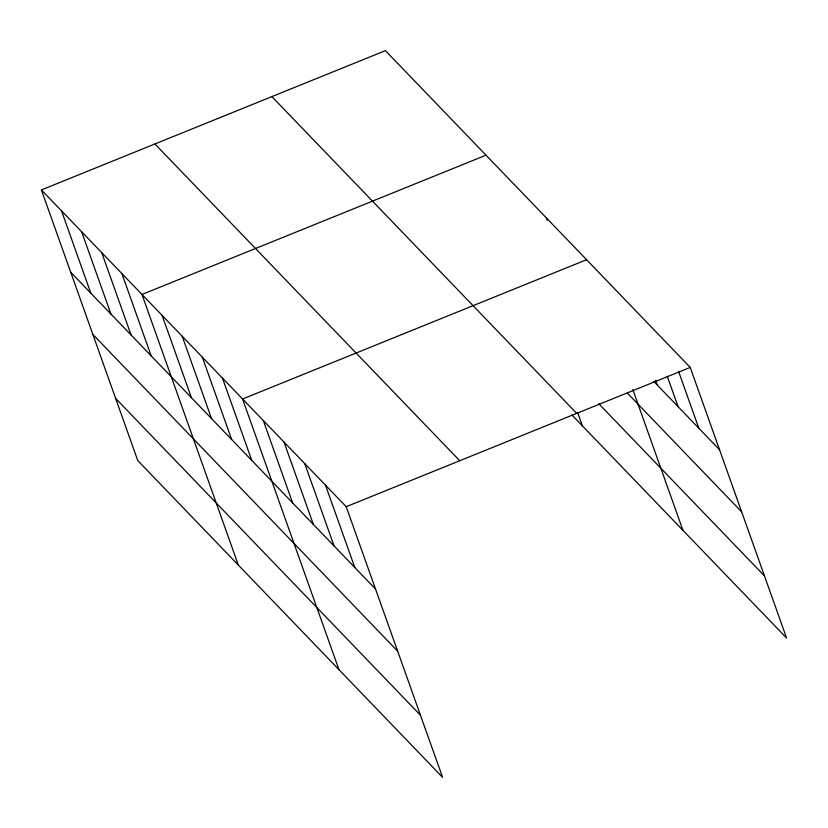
<?xml version="1.0" encoding="UTF-8"?>
<svg xmlns="http://www.w3.org/2000/svg" width="828" height="828" viewBox="0 0 828 828"><rect width="100%" height="100%" fill="white"/><g stroke="black" fill="none" stroke-linecap="round" stroke-linejoin="round"><path stroke-width="1.24" d="M41.4 189.933L346.207 506.705L442.587 777.357L137.779 460.585L41.4 189.933L385.413 50.643L690.221 367.415L786.6 638.067L571.879 414.921M486.005 155.178L141.981 294.468L238.361 565.12M586.586 259.713L242.573 399.003L338.952 669.655M346.207 506.705L690.221 367.415M653.903 381.532L719.542 449.749M627.541 393.279L741.671 511.89M598.737 403.681L764.472 575.926M271.894 96.607L576.702 413.379M154.929 143.968L459.737 460.741M70.722 272.267L375.519 589.029M92.85 334.409L397.657 651.181M115.651 398.444L420.448 715.206M678.556 371.296L698.811 428.2M667.306 376.398L678.091 406.662M655.641 380.28L657.36 385.123M632.83 389.564L682.965 530.365M546.356 217.899L547.215 220.32M577.602 412.427L582.384 425.83M325.476 485.156L354.798 567.49M304.756 463.618L334.067 545.952M284.025 442.08L313.346 524.414M263.304 420.541L292.615 502.875M222.453 378.096L251.774 460.42M202.342 357.189L231.654 439.513M182.222 336.282L211.533 418.616M162.102 315.375L191.423 397.709M121.871 273.561L151.182 355.895M101.751 252.654L131.072 334.988M81.63 231.747L110.952 314.081M61.52 210.84L90.832 293.174"/></g></svg>
